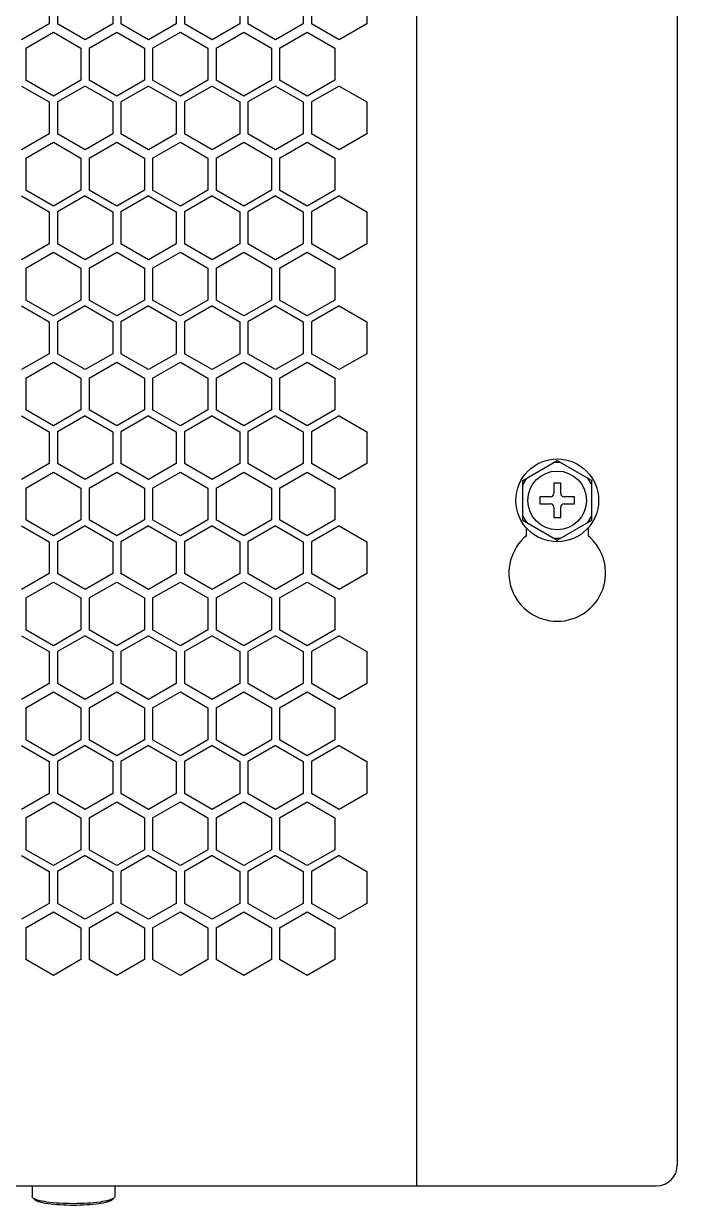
# Model space of a CAD drawing. Header units: millimetres. Extents: x 55614 to 110757, y -66981 to -47484.
# Drawn here: x 78296.6 to 78391.3, y -50502 to -50330.8 of the extents above; entities that cross this region are included whole.
import ezdxf

# ---------------------------------------------------------------- set-up
doc = ezdxf.new("R2010")
doc.units = ezdxf.units.MM
for name, color, linetype in [('2401-00437-S-M6-16HWM_0', 7, 'Continuous'), ('4215-0412-2-1_0', 7, 'Continuous'), ('SONGBUTUO-M4-8_0', 7, 'Continuous')]:
    doc.layers.add(name, color=color, linetype=linetype)
doc.layers.add('THICK', color=7, linetype='Continuous', lineweight=0)

# ---------------------------------------------------------------- blocks, each defined once
blk = doc.blocks.new('RU67I6756')
at = {"layer": '2401-00437-S-M6-16HWM_0', "color": 0, "linetype": 'Continuous'}
for p, q in [((25069.73, 16393.56), (25074.73, 16396.45)), ((25074.73, 16396.45), (25079.73, 16393.56)), ((25069.73, 16387.79), (25069.73, 16393.56)), ((25074.23, 16393.17), (25074.23, 16391.67)), ((25075.23, 16393.17), (25074.23, 16393.17)), ((25075.23, 16391.67), (25075.23, 16393.17)), ((25079.73, 16387.79), (25079.73, 16393.56)), ((25072.23, 16391.17), (25072.23, 16390.17)), ((25073.73, 16391.17), (25072.23, 16391.17)), ((25077.23, 16391.17), (25075.73, 16391.17)), ((25077.23, 16390.17), (25077.23, 16391.17)), ((25072.23, 16390.17), (25073.73, 16390.17)), ((25074.23, 16389.67), (25074.23, 16388.17)), ((25075.23, 16388.17), (25075.23, 16389.67)), ((25075.73, 16390.17), (25077.23, 16390.17)), ((25069.73, 16387.79), (25074.73, 16384.9)), ((25074.23, 16388.17), (25075.23, 16388.17)), ((25074.73, 16384.9), (25079.73, 16387.79))]:
    blk.add_line(p, q, dxfattribs=at)
for radius in [6, 4.25]:
    blk.add_circle((25074.73, 16390.67), radius, dxfattribs=at)
for centre, radius, start, end in [((25074.73, 16390.67), 5.47, 84.0076, 95.9924), ((25074.73, 16390.67), 5.47, 144.0076, 155.9924), ((25074.73, 16390.67), 5.47, 24.0076, 35.9924), ((25073.73, 16391.67), 0.5, 270, 0), ((25075.73, 16391.67), 0.5, 180, 270), ((25073.73, 16389.67), 0.5, 0, 90), ((25075.73, 16389.67), 0.5, 90, 180), ((25074.73, 16390.67), 5.47, 204.0076, 215.9924), ((25074.73, 16390.67), 5.47, 324.0076, 335.9924), ((25074.73, 16390.67), 5.47, 264.0076, 275.9924)]:
    blk.add_arc(centre, radius, start, end, dxfattribs=at)
at = {"layer": '4215-0412-2-1_0', "color": 0, "linetype": 'Continuous'}
for p, q in [((25054.33, 16587.95), (25054.33, 16291.35)), ((25092.13, 16584.95), (25092.13, 16294.35)), ((25001.12, 16464.33), (25001.12, 16459.71)), ((25002.31, 16464.33), (25002.31, 16459.71)), ((25010.32, 16464.33), (25010.32, 16459.71)), ((25011.51, 16464.33), (25011.51, 16459.71)), ((25019.52, 16464.33), (25019.52, 16459.71)), ((25020.71, 16464.33), (25020.71, 16459.71)), ((25028.72, 16464.33), (25028.72, 16459.71)), ((25029.91, 16464.33), (25029.91, 16459.71)), ((25037.92, 16464.33), (25037.92, 16459.71)), ((25039.11, 16464.33), (25039.11, 16459.71)), ((25047.12, 16464.33), (25047.12, 16459.71)), ((25001.12, 16459.71), (24997.12, 16457.4)), ((25006.32, 16457.4), (25002.31, 16459.71)), ((25010.32, 16459.71), (25006.32, 16457.4)), ((25015.52, 16457.4), (25011.51, 16459.71)), ((25019.52, 16459.71), (25015.52, 16457.4)), ((25024.72, 16457.4), (25020.71, 16459.71)), ((25028.72, 16459.71), (25024.72, 16457.4)), ((25033.92, 16457.4), (25029.91, 16459.71)), ((25037.92, 16459.71), (25033.92, 16457.4)), ((25043.12, 16457.4), (25039.11, 16459.71)), ((25047.12, 16459.71), (25043.12, 16457.4)), ((24997.71, 16456.18), (25001.72, 16458.49)), ((25001.72, 16458.49), (25005.72, 16456.18)), ((25006.91, 16456.18), (25010.92, 16458.49)), ((25010.92, 16458.49), (25014.92, 16456.18)), ((25016.11, 16456.18), (25020.12, 16458.49)), ((25020.12, 16458.49), (25024.12, 16456.18)), ((25025.31, 16456.18), (25029.32, 16458.49)), ((25029.32, 16458.49), (25033.32, 16456.18)), ((25034.51, 16456.18), (25038.52, 16458.49)), ((25038.52, 16458.49), (25042.52, 16456.18)), ((24997.71, 16456.18), (24997.71, 16451.56)), ((25005.72, 16456.18), (25005.72, 16451.56)), ((25006.91, 16456.18), (25006.91, 16451.56)), ((25014.92, 16456.18), (25014.92, 16451.56)), ((25016.11, 16456.18), (25016.11, 16451.56)), ((25024.12, 16456.18), (25024.12, 16451.56)), ((25025.31, 16456.18), (25025.31, 16451.56)), ((25033.32, 16456.18), (25033.32, 16451.56)), ((25034.51, 16456.18), (25034.51, 16451.56)), ((25042.52, 16456.18), (25042.52, 16451.56)), ((24997.12, 16450.71), (25001.12, 16448.4)), ((25001.72, 16449.25), (24997.71, 16451.56)), ((25005.72, 16451.56), (25001.72, 16449.25)), ((25006.32, 16450.71), (25002.31, 16448.4)), ((25006.32, 16450.71), (25010.32, 16448.4)), ((25010.92, 16449.25), (25006.91, 16451.56)), ((25014.92, 16451.56), (25010.92, 16449.25)), ((25015.52, 16450.71), (25011.51, 16448.4)), ((25015.52, 16450.71), (25019.52, 16448.4)), ((25020.12, 16449.25), (25016.11, 16451.56)), ((25024.12, 16451.56), (25020.12, 16449.25)), ((25024.72, 16450.71), (25020.71, 16448.4)), ((25024.72, 16450.71), (25028.72, 16448.4)), ((25029.32, 16449.25), (25025.31, 16451.56)), ((25033.32, 16451.56), (25029.32, 16449.25)), ((25033.92, 16450.71), (25029.91, 16448.4)), ((25033.92, 16450.71), (25037.92, 16448.4)), ((25038.52, 16449.25), (25034.51, 16451.56)), ((25042.52, 16451.56), (25038.52, 16449.25)), ((25043.12, 16450.71), (25039.11, 16448.4)), ((25043.12, 16450.71), (25047.12, 16448.4)), ((25001.12, 16448.4), (25001.12, 16443.78)), ((25002.31, 16448.4), (25002.31, 16443.78)), ((25010.32, 16448.4), (25010.32, 16443.78)), ((25011.51, 16448.4), (25011.51, 16443.78)), ((25019.52, 16448.4), (25019.52, 16443.78)), ((25020.71, 16448.4), (25020.71, 16443.78)), ((25028.72, 16448.4), (25028.72, 16443.78)), ((25029.91, 16448.4), (25029.91, 16443.78)), ((25037.92, 16448.4), (25037.92, 16443.78)), ((25039.11, 16448.4), (25039.11, 16443.78)), ((25047.12, 16448.4), (25047.12, 16443.78)), ((25001.12, 16443.78), (24997.12, 16441.47)), ((24997.71, 16440.25), (25001.72, 16442.56)), ((25001.72, 16442.56), (25005.72, 16440.25)), ((25006.32, 16441.47), (25002.31, 16443.78)), ((25010.32, 16443.78), (25006.32, 16441.47)), ((25006.91, 16440.25), (25010.92, 16442.56)), ((25010.92, 16442.56), (25014.92, 16440.25)), ((25015.52, 16441.47), (25011.51, 16443.78)), ((25019.52, 16443.78), (25015.52, 16441.47)), ((25016.11, 16440.25), (25020.12, 16442.56)), ((25020.12, 16442.56), (25024.12, 16440.25)), ((25024.72, 16441.47), (25020.71, 16443.78)), ((25028.72, 16443.78), (25024.72, 16441.47)), ((25025.31, 16440.25), (25029.32, 16442.56)), ((25029.32, 16442.56), (25033.32, 16440.25)), ((25033.92, 16441.47), (25029.91, 16443.78)), ((25037.92, 16443.78), (25033.92, 16441.47)), ((25034.51, 16440.25), (25038.52, 16442.56)), ((25038.52, 16442.56), (25042.52, 16440.25)), ((25043.12, 16441.47), (25039.11, 16443.78)), ((25047.12, 16443.78), (25043.12, 16441.47)), ((24997.71, 16440.25), (24997.71, 16435.63)), ((25005.72, 16440.25), (25005.72, 16435.63)), ((25006.91, 16440.25), (25006.91, 16435.63)), ((25014.92, 16440.25), (25014.92, 16435.63)), ((25016.11, 16440.25), (25016.11, 16435.63)), ((25024.12, 16440.25), (25024.12, 16435.63)), ((25025.31, 16440.25), (25025.31, 16435.63)), ((25033.32, 16440.25), (25033.32, 16435.63)), ((25034.51, 16440.25), (25034.51, 16435.63)), ((25042.52, 16440.25), (25042.52, 16435.63)), ((25001.72, 16433.32), (24997.71, 16435.63)), ((25005.72, 16435.63), (25001.72, 16433.32)), ((25010.92, 16433.32), (25006.91, 16435.63)), ((25014.92, 16435.63), (25010.92, 16433.32)), ((25020.12, 16433.32), (25016.11, 16435.63)), ((25024.12, 16435.63), (25020.12, 16433.32)), ((25029.32, 16433.32), (25025.31, 16435.63)), ((25033.32, 16435.63), (25029.32, 16433.32)), ((25038.52, 16433.32), (25034.51, 16435.63)), ((25042.52, 16435.63), (25038.52, 16433.32)), ((24997.12, 16434.78), (25001.12, 16432.47)), ((25006.32, 16434.78), (25002.31, 16432.47)), ((25006.32, 16434.78), (25010.32, 16432.47)), ((25015.52, 16434.78), (25011.51, 16432.47)), ((25015.52, 16434.78), (25019.52, 16432.47)), ((25024.72, 16434.78), (25020.71, 16432.47)), ((25024.72, 16434.78), (25028.72, 16432.47)), ((25033.92, 16434.78), (25029.91, 16432.47)), ((25033.92, 16434.78), (25037.92, 16432.47)), ((25043.12, 16434.78), (25039.11, 16432.47)), ((25043.12, 16434.78), (25047.12, 16432.47)), ((25001.12, 16432.47), (25001.12, 16427.85)), ((25002.31, 16432.47), (25002.31, 16427.85)), ((25010.32, 16432.47), (25010.32, 16427.85)), ((25011.51, 16432.47), (25011.51, 16427.85)), ((25019.52, 16432.47), (25019.52, 16427.85)), ((25020.71, 16432.47), (25020.71, 16427.85)), ((25028.72, 16432.47), (25028.72, 16427.85)), ((25029.91, 16432.47), (25029.91, 16427.85)), ((25037.92, 16432.47), (25037.92, 16427.85)), ((25039.11, 16432.47), (25039.11, 16427.85)), ((25047.12, 16432.47), (25047.12, 16427.85)), ((25001.12, 16427.85), (24997.12, 16425.54)), ((25006.32, 16425.54), (25002.31, 16427.85)), ((25010.32, 16427.85), (25006.32, 16425.54)), ((25015.52, 16425.54), (25011.51, 16427.85)), ((25019.52, 16427.85), (25015.52, 16425.54)), ((25024.72, 16425.54), (25020.71, 16427.85)), ((25028.72, 16427.85), (25024.72, 16425.54)), ((25033.92, 16425.54), (25029.91, 16427.85)), ((25037.92, 16427.85), (25033.92, 16425.54)), ((25043.12, 16425.54), (25039.11, 16427.85)), ((25047.12, 16427.85), (25043.12, 16425.54)), ((24997.71, 16424.32), (25001.72, 16426.63)), ((25001.72, 16426.63), (25005.72, 16424.32)), ((25006.91, 16424.32), (25010.92, 16426.63)), ((25010.92, 16426.63), (25014.92, 16424.32)), ((25016.11, 16424.32), (25020.12, 16426.63)), ((25020.12, 16426.63), (25024.12, 16424.32)), ((25025.31, 16424.32), (25029.32, 16426.63)), ((25029.32, 16426.63), (25033.32, 16424.32)), ((25034.51, 16424.32), (25038.52, 16426.63)), ((25038.52, 16426.63), (25042.52, 16424.32)), ((24997.71, 16424.32), (24997.71, 16419.7)), ((25005.72, 16424.32), (25005.72, 16419.7)), ((25006.91, 16424.32), (25006.91, 16419.7)), ((25014.92, 16424.32), (25014.92, 16419.7)), ((25016.11, 16424.32), (25016.11, 16419.7)), ((25024.12, 16424.32), (25024.12, 16419.7)), ((25025.31, 16424.32), (25025.31, 16419.7)), ((25033.32, 16424.32), (25033.32, 16419.7)), ((25034.51, 16424.32), (25034.51, 16419.7)), ((25042.52, 16424.32), (25042.52, 16419.7)), ((24997.12, 16418.85), (25001.12, 16416.54)), ((25001.72, 16417.39), (24997.71, 16419.7)), ((25005.72, 16419.7), (25001.72, 16417.39)), ((25006.32, 16418.85), (25002.31, 16416.54)), ((25006.32, 16418.85), (25010.32, 16416.54)), ((25010.92, 16417.39), (25006.91, 16419.7)), ((25014.92, 16419.7), (25010.92, 16417.39)), ((25015.52, 16418.85), (25011.51, 16416.54)), ((25015.52, 16418.85), (25019.52, 16416.54)), ((25020.12, 16417.39), (25016.11, 16419.7)), ((25024.12, 16419.7), (25020.12, 16417.39)), ((25024.72, 16418.85), (25020.71, 16416.54)), ((25024.72, 16418.85), (25028.72, 16416.54)), ((25029.32, 16417.39), (25025.31, 16419.7)), ((25033.32, 16419.7), (25029.32, 16417.39)), ((25033.92, 16418.85), (25029.91, 16416.54)), ((25033.92, 16418.85), (25037.92, 16416.54)), ((25038.52, 16417.39), (25034.51, 16419.7)), ((25042.52, 16419.7), (25038.52, 16417.39)), ((25043.12, 16418.85), (25039.11, 16416.54)), ((25043.12, 16418.85), (25047.12, 16416.54)), ((25001.12, 16416.54), (25001.12, 16411.92)), ((25002.31, 16416.54), (25002.31, 16411.92)), ((25010.32, 16416.54), (25010.32, 16411.92)), ((25011.51, 16416.54), (25011.51, 16411.92)), ((25019.52, 16416.54), (25019.52, 16411.92)), ((25020.71, 16416.54), (25020.71, 16411.92)), ((25028.72, 16416.54), (25028.72, 16411.92)), ((25029.91, 16416.54), (25029.91, 16411.92)), ((25037.92, 16416.54), (25037.92, 16411.92)), ((25039.11, 16416.54), (25039.11, 16411.92)), ((25047.12, 16416.54), (25047.12, 16411.92)), ((25001.12, 16411.92), (24997.12, 16409.61)), ((25006.32, 16409.61), (25002.31, 16411.92)), ((25010.32, 16411.92), (25006.32, 16409.61)), ((25015.52, 16409.61), (25011.51, 16411.92)), ((25019.52, 16411.92), (25015.52, 16409.61)), ((25024.72, 16409.61), (25020.71, 16411.92)), ((25028.72, 16411.92), (25024.72, 16409.61)), ((25033.92, 16409.61), (25029.91, 16411.92)), ((25037.92, 16411.92), (25033.92, 16409.61)), ((25043.12, 16409.61), (25039.11, 16411.92)), ((25047.12, 16411.92), (25043.12, 16409.61)), ((24997.71, 16408.39), (25001.72, 16410.7)), ((25001.72, 16410.7), (25005.72, 16408.39)), ((25006.91, 16408.39), (25010.92, 16410.7)), ((25010.92, 16410.7), (25014.92, 16408.39)), ((25016.11, 16408.39), (25020.12, 16410.7)), ((25020.12, 16410.7), (25024.12, 16408.39)), ((25025.31, 16408.39), (25029.32, 16410.7)), ((25029.32, 16410.7), (25033.32, 16408.39)), ((25034.51, 16408.39), (25038.52, 16410.7)), ((25038.52, 16410.7), (25042.52, 16408.39)), ((24997.71, 16408.39), (24997.71, 16403.77)), ((25005.72, 16408.39), (25005.72, 16403.77)), ((25006.91, 16408.39), (25006.91, 16403.77)), ((25014.92, 16408.39), (25014.92, 16403.77)), ((25016.11, 16408.39), (25016.11, 16403.77)), ((25024.12, 16408.39), (25024.12, 16403.77)), ((25025.31, 16408.39), (25025.31, 16403.77)), ((25033.32, 16408.39), (25033.32, 16403.77)), ((25034.51, 16408.39), (25034.51, 16403.77)), ((25042.52, 16408.39), (25042.52, 16403.77)), ((24997.12, 16402.92), (25001.12, 16400.61)), ((25001.72, 16401.46), (24997.71, 16403.77)), ((25005.72, 16403.77), (25001.72, 16401.46)), ((25006.32, 16402.92), (25002.31, 16400.61)), ((25006.32, 16402.92), (25010.32, 16400.61)), ((25010.92, 16401.46), (25006.91, 16403.77)), ((25014.92, 16403.77), (25010.92, 16401.46)), ((25015.52, 16402.92), (25011.51, 16400.61)), ((25015.52, 16402.92), (25019.52, 16400.61)), ((25020.12, 16401.46), (25016.11, 16403.77)), ((25024.12, 16403.77), (25020.12, 16401.46)), ((25024.72, 16402.92), (25020.71, 16400.61)), ((25024.72, 16402.92), (25028.72, 16400.61)), ((25029.32, 16401.46), (25025.31, 16403.77)), ((25033.32, 16403.77), (25029.32, 16401.46)), ((25033.92, 16402.92), (25029.91, 16400.61)), ((25033.92, 16402.92), (25037.92, 16400.61)), ((25038.52, 16401.46), (25034.51, 16403.77)), ((25042.52, 16403.77), (25038.52, 16401.46)), ((25043.12, 16402.92), (25039.11, 16400.61)), ((25043.12, 16402.92), (25047.12, 16400.61)), ((25001.12, 16400.61), (25001.12, 16395.99)), ((25002.31, 16400.61), (25002.31, 16395.99)), ((25010.32, 16400.61), (25010.32, 16395.99)), ((25011.51, 16400.61), (25011.51, 16395.99)), ((25019.52, 16400.61), (25019.52, 16395.99)), ((25020.71, 16400.61), (25020.71, 16395.99)), ((25028.72, 16400.61), (25028.72, 16395.99)), ((25029.91, 16400.61), (25029.91, 16395.99)), ((25037.92, 16400.61), (25037.92, 16395.99)), ((25039.11, 16400.61), (25039.11, 16395.99)), ((25047.12, 16400.61), (25047.12, 16395.99)), ((25001.12, 16395.99), (24997.12, 16393.68)), ((25006.32, 16393.68), (25002.31, 16395.99)), ((25010.32, 16395.99), (25006.32, 16393.68)), ((25015.52, 16393.68), (25011.51, 16395.99)), ((25019.52, 16395.99), (25015.52, 16393.68)), ((25024.72, 16393.68), (25020.71, 16395.99)), ((25028.72, 16395.99), (25024.72, 16393.68)), ((25033.92, 16393.68), (25029.91, 16395.99)), ((25037.92, 16395.99), (25033.92, 16393.68)), ((25043.12, 16393.68), (25039.11, 16395.99)), ((25047.12, 16395.99), (25043.12, 16393.68)), ((24997.71, 16392.46), (25001.72, 16394.77)), ((25001.72, 16394.77), (25005.72, 16392.46)), ((25006.91, 16392.46), (25010.92, 16394.77)), ((25010.92, 16394.77), (25014.92, 16392.46)), ((25016.11, 16392.46), (25020.12, 16394.77)), ((25020.12, 16394.77), (25024.12, 16392.46)), ((25025.31, 16392.46), (25029.32, 16394.77)), ((25029.32, 16394.77), (25033.32, 16392.46)), ((25034.51, 16392.46), (25038.52, 16394.77)), ((25038.52, 16394.77), (25042.52, 16392.46)), ((24997.71, 16392.46), (24997.71, 16387.84)), ((25005.72, 16392.46), (25005.72, 16387.84)), ((25006.91, 16392.46), (25006.91, 16387.84)), ((25014.92, 16392.46), (25014.92, 16387.84)), ((25016.11, 16392.46), (25016.11, 16387.84)), ((25024.12, 16392.46), (25024.12, 16387.84)), ((25025.31, 16392.46), (25025.31, 16387.84)), ((25033.32, 16392.46), (25033.32, 16387.84)), ((25034.51, 16392.46), (25034.51, 16387.84)), ((25042.52, 16392.46), (25042.52, 16387.84)), ((25001.72, 16385.53), (24997.71, 16387.84)), ((25005.72, 16387.84), (25001.72, 16385.53)), ((25010.92, 16385.53), (25006.91, 16387.84)), ((25014.92, 16387.84), (25010.92, 16385.53)), ((25020.12, 16385.53), (25016.11, 16387.84)), ((25024.12, 16387.84), (25020.12, 16385.53)), ((25029.32, 16385.53), (25025.31, 16387.84)), ((25033.32, 16387.84), (25029.32, 16385.53)), ((25038.52, 16385.53), (25034.51, 16387.84)), ((25042.52, 16387.84), (25038.52, 16385.53)), ((24997.12, 16386.99), (25001.12, 16384.68)), ((25006.32, 16386.99), (25002.31, 16384.68)), ((25006.32, 16386.99), (25010.32, 16384.68)), ((25015.52, 16386.99), (25011.51, 16384.68)), ((25015.52, 16386.99), (25019.52, 16384.68)), ((25024.72, 16386.99), (25020.71, 16384.68)), ((25024.72, 16386.99), (25028.72, 16384.68)), ((25033.92, 16386.99), (25029.91, 16384.68)), ((25033.92, 16386.99), (25037.92, 16384.68)), ((25043.12, 16386.99), (25039.11, 16384.68)), ((25043.12, 16386.99), (25047.12, 16384.68)), ((25070.26, 16385.54), (25070.26, 16386.68)), ((25079.2, 16386.68), (25079.2, 16385.54)), ((25001.12, 16384.68), (25001.12, 16380.06)), ((25002.31, 16384.68), (25002.31, 16380.06)), ((25010.32, 16384.68), (25010.32, 16380.06)), ((25011.51, 16384.68), (25011.51, 16380.06)), ((25019.52, 16384.68), (25019.52, 16380.06)), ((25020.71, 16384.68), (25020.71, 16380.06)), ((25028.72, 16384.68), (25028.72, 16380.06)), ((25029.91, 16384.68), (25029.91, 16380.06)), ((25037.92, 16384.68), (25037.92, 16380.06)), ((25039.11, 16384.68), (25039.11, 16380.06)), ((25047.12, 16384.68), (25047.12, 16380.06)), ((25001.12, 16380.06), (24997.12, 16377.75)), ((24997.71, 16376.53), (25001.72, 16378.84)), ((25001.72, 16378.84), (25005.72, 16376.53)), ((25006.32, 16377.75), (25002.31, 16380.06)), ((25010.32, 16380.06), (25006.32, 16377.75)), ((25006.91, 16376.53), (25010.92, 16378.84)), ((25010.92, 16378.84), (25014.92, 16376.53)), ((25015.52, 16377.75), (25011.51, 16380.06)), ((25019.52, 16380.06), (25015.52, 16377.75)), ((25016.11, 16376.53), (25020.12, 16378.84)), ((25020.12, 16378.84), (25024.12, 16376.53)), ((25024.72, 16377.75), (25020.71, 16380.06)), ((25028.72, 16380.06), (25024.72, 16377.75)), ((25025.31, 16376.53), (25029.32, 16378.84)), ((25029.32, 16378.84), (25033.32, 16376.53)), ((25033.92, 16377.75), (25029.91, 16380.06)), ((25037.92, 16380.06), (25033.92, 16377.75)), ((25034.51, 16376.53), (25038.52, 16378.84)), ((25038.52, 16378.84), (25042.52, 16376.53)), ((25043.12, 16377.75), (25039.11, 16380.06)), ((25047.12, 16380.06), (25043.12, 16377.75)), ((24997.71, 16376.53), (24997.71, 16371.91)), ((25005.72, 16376.53), (25005.72, 16371.91)), ((25006.91, 16376.53), (25006.91, 16371.91)), ((25014.92, 16376.53), (25014.92, 16371.91)), ((25016.11, 16376.53), (25016.11, 16371.91)), ((25024.12, 16376.53), (25024.12, 16371.91)), ((25025.31, 16376.53), (25025.31, 16371.91)), ((25033.32, 16376.53), (25033.32, 16371.91)), ((25034.51, 16376.53), (25034.51, 16371.91)), ((25042.52, 16376.53), (25042.52, 16371.91)), ((25001.72, 16369.6), (24997.71, 16371.91)), ((25005.72, 16371.91), (25001.72, 16369.6)), ((25010.92, 16369.6), (25006.91, 16371.91)), ((25014.92, 16371.91), (25010.92, 16369.6)), ((25020.12, 16369.6), (25016.11, 16371.91)), ((25024.12, 16371.91), (25020.12, 16369.6)), ((25029.32, 16369.6), (25025.31, 16371.91)), ((25033.32, 16371.91), (25029.32, 16369.6)), ((25038.52, 16369.6), (25034.51, 16371.91)), ((25042.52, 16371.91), (25038.52, 16369.6)), ((24997.12, 16371.06), (25001.12, 16368.75)), ((25006.32, 16371.06), (25002.31, 16368.75)), ((25006.32, 16371.06), (25010.32, 16368.75)), ((25015.52, 16371.06), (25011.51, 16368.75)), ((25015.52, 16371.06), (25019.52, 16368.75)), ((25024.72, 16371.06), (25020.71, 16368.75)), ((25024.72, 16371.06), (25028.72, 16368.75)), ((25033.92, 16371.06), (25029.91, 16368.75)), ((25033.92, 16371.06), (25037.92, 16368.75)), ((25043.12, 16371.06), (25039.11, 16368.75)), ((25043.12, 16371.06), (25047.12, 16368.75)), ((25001.12, 16368.75), (25001.12, 16364.13)), ((25002.31, 16368.75), (25002.31, 16364.13)), ((25010.32, 16368.75), (25010.32, 16364.13)), ((25011.51, 16368.75), (25011.51, 16364.13)), ((25019.52, 16368.75), (25019.52, 16364.13)), ((25020.71, 16368.75), (25020.71, 16364.13)), ((25028.72, 16368.75), (25028.72, 16364.13)), ((25029.91, 16368.75), (25029.91, 16364.13)), ((25037.92, 16368.75), (25037.92, 16364.13)), ((25039.11, 16368.75), (25039.11, 16364.13)), ((25047.12, 16368.75), (25047.12, 16364.13)), ((25001.12, 16364.13), (24997.12, 16361.82)), ((25006.32, 16361.82), (25002.31, 16364.13)), ((25010.32, 16364.13), (25006.32, 16361.82)), ((25015.52, 16361.82), (25011.51, 16364.13)), ((25019.52, 16364.13), (25015.52, 16361.82)), ((25024.72, 16361.82), (25020.71, 16364.13)), ((25028.72, 16364.13), (25024.72, 16361.82)), ((25033.92, 16361.82), (25029.91, 16364.13)), ((25037.92, 16364.13), (25033.92, 16361.82)), ((25043.12, 16361.82), (25039.11, 16364.13)), ((25047.12, 16364.13), (25043.12, 16361.82)), ((24997.71, 16360.6), (25001.72, 16362.91)), ((25001.72, 16362.91), (25005.72, 16360.6)), ((25006.91, 16360.6), (25010.92, 16362.91)), ((25010.92, 16362.91), (25014.92, 16360.6)), ((25016.11, 16360.6), (25020.12, 16362.91)), ((25020.12, 16362.91), (25024.12, 16360.6)), ((25025.31, 16360.6), (25029.32, 16362.91)), ((25029.32, 16362.91), (25033.32, 16360.6)), ((25034.51, 16360.6), (25038.52, 16362.91)), ((25038.52, 16362.91), (25042.52, 16360.6)), ((24997.71, 16360.6), (24997.71, 16355.98)), ((25005.72, 16360.6), (25005.72, 16355.98)), ((25006.91, 16360.6), (25006.91, 16355.98)), ((25014.92, 16360.6), (25014.92, 16355.98)), ((25016.11, 16360.6), (25016.11, 16355.98)), ((25024.12, 16360.6), (25024.12, 16355.98)), ((25025.31, 16360.6), (25025.31, 16355.98)), ((25033.32, 16360.6), (25033.32, 16355.98)), ((25034.51, 16360.6), (25034.51, 16355.98)), ((25042.52, 16360.6), (25042.52, 16355.98)), ((24997.12, 16355.13), (25001.12, 16352.82)), ((25001.72, 16353.67), (24997.71, 16355.98)), ((25005.72, 16355.98), (25001.72, 16353.67)), ((25006.32, 16355.13), (25002.31, 16352.82)), ((25006.32, 16355.13), (25010.32, 16352.82)), ((25010.92, 16353.67), (25006.91, 16355.98)), ((25014.92, 16355.98), (25010.92, 16353.67)), ((25015.52, 16355.13), (25011.51, 16352.82)), ((25015.52, 16355.13), (25019.52, 16352.82)), ((25020.12, 16353.67), (25016.11, 16355.98)), ((25024.12, 16355.98), (25020.12, 16353.67)), ((25024.72, 16355.13), (25020.71, 16352.82)), ((25024.72, 16355.13), (25028.72, 16352.82)), ((25029.32, 16353.67), (25025.31, 16355.98)), ((25033.32, 16355.98), (25029.32, 16353.67)), ((25033.92, 16355.13), (25029.91, 16352.82)), ((25033.92, 16355.13), (25037.92, 16352.82)), ((25038.52, 16353.67), (25034.51, 16355.98)), ((25042.52, 16355.98), (25038.52, 16353.67)), ((25043.12, 16355.13), (25039.11, 16352.82)), ((25043.12, 16355.13), (25047.12, 16352.82)), ((25001.12, 16352.82), (25001.12, 16348.2)), ((25002.31, 16352.82), (25002.31, 16348.2)), ((25010.32, 16352.82), (25010.32, 16348.2)), ((25011.51, 16352.82), (25011.51, 16348.2)), ((25019.52, 16352.82), (25019.52, 16348.2)), ((25020.71, 16352.82), (25020.71, 16348.2)), ((25028.72, 16352.82), (25028.72, 16348.2)), ((25029.91, 16352.82), (25029.91, 16348.2)), ((25037.92, 16352.82), (25037.92, 16348.2)), ((25039.11, 16352.82), (25039.11, 16348.2)), ((25047.12, 16352.82), (25047.12, 16348.2)), ((25001.12, 16348.2), (24997.12, 16345.89)), ((25006.32, 16345.89), (25002.31, 16348.2)), ((25010.32, 16348.2), (25006.32, 16345.89)), ((25015.52, 16345.89), (25011.51, 16348.2)), ((25019.52, 16348.2), (25015.52, 16345.89)), ((25024.72, 16345.89), (25020.71, 16348.2)), ((25028.72, 16348.2), (25024.72, 16345.89)), ((25033.92, 16345.89), (25029.91, 16348.2)), ((25037.92, 16348.2), (25033.92, 16345.89)), ((25043.12, 16345.89), (25039.11, 16348.2)), ((25047.12, 16348.2), (25043.12, 16345.89)), ((24997.71, 16344.67), (25001.72, 16346.98)), ((25001.72, 16346.98), (25005.72, 16344.67)), ((25006.91, 16344.67), (25010.92, 16346.98)), ((25010.92, 16346.98), (25014.92, 16344.67)), ((25016.11, 16344.67), (25020.12, 16346.98)), ((25020.12, 16346.98), (25024.12, 16344.67)), ((25025.31, 16344.67), (25029.32, 16346.98)), ((25029.32, 16346.98), (25033.32, 16344.67)), ((25034.51, 16344.67), (25038.52, 16346.98)), ((25038.52, 16346.98), (25042.52, 16344.67)), ((24997.71, 16344.67), (24997.71, 16340.05)), ((25005.72, 16344.67), (25005.72, 16340.05)), ((25006.91, 16344.67), (25006.91, 16340.05)), ((25014.92, 16344.67), (25014.92, 16340.05)), ((25016.11, 16344.67), (25016.11, 16340.05)), ((25024.12, 16344.67), (25024.12, 16340.05)), ((25025.31, 16344.67), (25025.31, 16340.05)), ((25033.32, 16344.67), (25033.32, 16340.05)), ((25034.51, 16344.67), (25034.51, 16340.05)), ((25042.52, 16344.67), (25042.52, 16340.05)), ((25001.72, 16337.74), (24997.71, 16340.05)), ((25005.72, 16340.05), (25001.72, 16337.74)), ((25010.92, 16337.74), (25006.91, 16340.05)), ((25014.92, 16340.05), (25010.92, 16337.74)), ((25020.12, 16337.74), (25016.11, 16340.05)), ((25024.12, 16340.05), (25020.12, 16337.74)), ((25029.32, 16337.74), (25025.31, 16340.05)), ((25033.32, 16340.05), (25029.32, 16337.74)), ((25038.52, 16337.74), (25034.51, 16340.05)), ((25042.52, 16340.05), (25038.52, 16337.74)), ((24997.12, 16339.2), (25001.12, 16336.89)), ((25006.32, 16339.2), (25002.31, 16336.89)), ((25006.32, 16339.2), (25010.32, 16336.89)), ((25015.52, 16339.2), (25011.51, 16336.89)), ((25015.52, 16339.2), (25019.52, 16336.89)), ((25024.72, 16339.2), (25020.71, 16336.89)), ((25024.72, 16339.2), (25028.72, 16336.89)), ((25033.92, 16339.2), (25029.91, 16336.89)), ((25033.92, 16339.2), (25037.92, 16336.89)), ((25043.12, 16339.2), (25039.11, 16336.89)), ((25043.12, 16339.2), (25047.12, 16336.89)), ((25001.12, 16336.89), (25001.12, 16332.27)), ((25002.31, 16336.89), (25002.31, 16332.27)), ((25010.32, 16336.89), (25010.32, 16332.27)), ((25011.51, 16336.89), (25011.51, 16332.27)), ((25019.52, 16336.89), (25019.52, 16332.27)), ((25020.71, 16336.89), (25020.71, 16332.27)), ((25028.72, 16336.89), (25028.72, 16332.27)), ((25029.91, 16336.89), (25029.91, 16332.27)), ((25037.92, 16336.89), (25037.92, 16332.27)), ((25039.11, 16336.89), (25039.11, 16332.27)), ((25047.12, 16336.89), (25047.12, 16332.27)), ((25001.12, 16332.27), (24997.12, 16329.96)), ((24997.71, 16328.74), (25001.72, 16331.05)), ((25001.72, 16331.05), (25005.72, 16328.74)), ((25006.32, 16329.96), (25002.31, 16332.27)), ((25010.32, 16332.27), (25006.32, 16329.96)), ((25006.91, 16328.74), (25010.92, 16331.05)), ((25010.92, 16331.05), (25014.92, 16328.74)), ((25015.52, 16329.96), (25011.51, 16332.27)), ((25019.52, 16332.27), (25015.52, 16329.96)), ((25016.11, 16328.74), (25020.12, 16331.05)), ((25020.12, 16331.05), (25024.12, 16328.74)), ((25024.72, 16329.96), (25020.71, 16332.27)), ((25028.72, 16332.27), (25024.72, 16329.96)), ((25025.31, 16328.74), (25029.32, 16331.05)), ((25029.32, 16331.05), (25033.32, 16328.74)), ((25033.92, 16329.96), (25029.91, 16332.27)), ((25037.92, 16332.27), (25033.92, 16329.96)), ((25034.51, 16328.74), (25038.52, 16331.05)), ((25038.52, 16331.05), (25042.52, 16328.74)), ((25043.12, 16329.96), (25039.11, 16332.27)), ((25047.12, 16332.27), (25043.12, 16329.96)), ((24997.71, 16328.74), (24997.71, 16324.12)), ((25005.72, 16328.74), (25005.72, 16324.12)), ((25006.91, 16328.74), (25006.91, 16324.12)), ((25014.92, 16328.74), (25014.92, 16324.12)), ((25016.11, 16328.74), (25016.11, 16324.12)), ((25024.12, 16328.74), (25024.12, 16324.12)), ((25025.31, 16328.74), (25025.31, 16324.12)), ((25033.32, 16328.74), (25033.32, 16324.12)), ((25034.51, 16328.74), (25034.51, 16324.12)), ((25042.52, 16328.74), (25042.52, 16324.12)), ((25001.72, 16321.81), (24997.71, 16324.12)), ((25005.72, 16324.12), (25001.72, 16321.81)), ((25010.92, 16321.81), (25006.91, 16324.12)), ((25014.92, 16324.12), (25010.92, 16321.81)), ((25020.12, 16321.81), (25016.11, 16324.12)), ((25024.12, 16324.12), (25020.12, 16321.81)), ((25029.32, 16321.81), (25025.31, 16324.12)), ((25033.32, 16324.12), (25029.32, 16321.81)), ((25038.52, 16321.81), (25034.51, 16324.12)), ((25042.52, 16324.12), (25038.52, 16321.81)), ((24398.98, 16291.35), (25089.13, 16291.35))]:
    blk.add_line(p, q, dxfattribs=at)
for centre, radius, start, end in [((25074.73, 16380.15), 7, 129.6627, 50.3373), ((25089.13, 16294.35), 3, 270, 0)]:
    blk.add_arc(centre, radius, start, end, dxfattribs=at)
at = {"layer": 'SONGBUTUO-M4-8_0', "color": 0, "linetype": 'Continuous'}
for p, q in [((24998.63, 16291.35), (24998.63, 16289.8)), ((25010.63, 16291.35), (25010.63, 16289.8)), ((24999.02, 16289.33), (24998.73, 16289.61)), ((25010.25, 16289.33), (25010.54, 16289.61))]:
    blk.add_line(p, q, dxfattribs=at)
for points, knots in [([(24998.73, 16289.61), (24998.71, 16289.63), (24998.67, 16289.68), (24998.63, 16289.75), (24998.63, 16289.8)], [0, 0, 0, 0, 0.293305, 1, 1, 1, 1]), ([(25010.63, 16289.8), (25010.63, 16289.75), (25010.6, 16289.68), (25010.56, 16289.63), (25010.54, 16289.61)], [0, 0, 0, 0, 0.706695, 1, 1, 1, 1]), ([(25010.54, 16289.61), (25010.46, 16289.54), (25010.23, 16289.41), (25009.55, 16289.17), (25008.34, 16288.96), (25006.61, 16288.79), (25004.63, 16288.74), (25002.66, 16288.79), (25000.93, 16288.96), (24999.72, 16289.17), (24999.04, 16289.41), (24998.81, 16289.54), (24998.73, 16289.61)], [0, 0, 0, 0, 0.026891, 0.066115, 0.179624, 0.329933, 0.5, 0.670067, 0.820376, 0.933885, 0.973109, 1, 1, 1, 1]), ([(25010.25, 16289.33), (25010.17, 16289.26), (25009.95, 16289.13), (25009.3, 16288.91), (25008.15, 16288.7), (25006.51, 16288.55), (25004.63, 16288.49), (25002.76, 16288.55), (25001.11, 16288.7), (24999.97, 16288.91), (24999.32, 16289.13), (24999.1, 16289.26), (24999.02, 16289.33)], [0, 0, 0, 0, 0.026894, 0.06612, 0.17963, 0.329937, 0.5, 0.670063, 0.82037, 0.93388, 0.973106, 1, 1, 1, 1])]:
    blk.add_open_spline(points, degree=3, knots=knots, dxfattribs=at)

msp = doc.modelspace()

# ---------------------------------------------------------------- block references
at = {"layer": 'THICK', "lineweight": -3}
msp.add_blockref('RU67I6756', (53299.141, -66790.529), dxfattribs=at)

doc.saveas('drawing.dxf')
